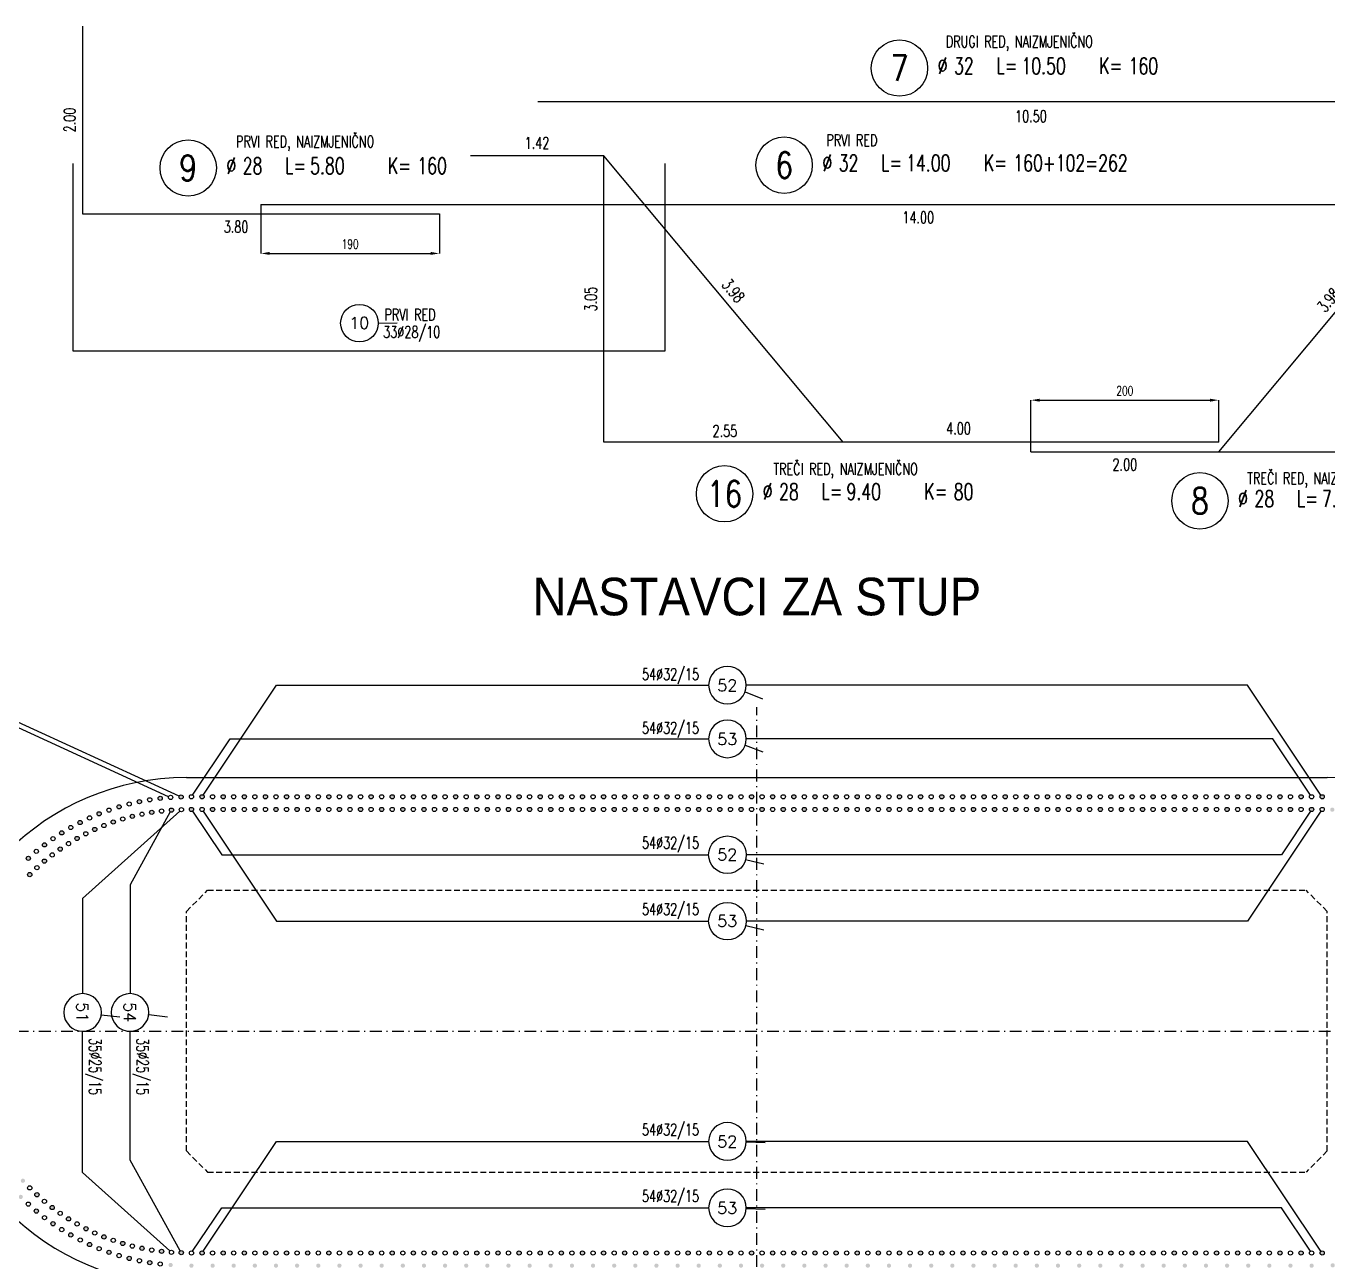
# Model space of a CAD drawing. Extents: x 25615 to 36352, y 68211 to 72666.
# Drawn here: x 32687 to 34073, y 69696 to 71012 of the extents above; entities that cross this region are included whole.
import ezdxf
from ezdxf.enums import TextEntityAlignment as Align

# ---------------------------------------------------------------- set-up
doc = ezdxf.new("R2010")
doc.units = 0
doc.header["$LTSCALE"] = 50
doc.header["$PDMODE"] = 34
doc.header["$PDSIZE"] = 5
doc.linetypes.add('CENTER', pattern=[0.47, 0.25, -0.1, 0.02, -0.1])
doc.linetypes.add('HIDDEN2', pattern=[0.1875, 0.125, -0.0625])
doc.layers.get('DEFPOINTS').update_dxf_attribs({"linetype": 'CONTINUOUS'})
for name, color, linetype in [('ARM', 1, 'CONTINUOUS'), ('ARM-I', 6, 'CONTINUOUS'), ('BETON', 7, 'CONTINUOUS'), ('CRTICA', 7, 'CONTINUOUS'), ('KOTE', 4, 'CONTINUOUS'), ('NEVIDLJIVO', 9, 'HIDDEN2'), ('OSI', 2, 'CENTER'), ('TANKO', 8, 'CONTINUOUS'), ('TEKST', 7, 'CONTINUOUS')]:
    doc.layers.add(name, color=color, linetype=linetype)
doc.styles.add('KOTE', font='romans.shx', dxfattribs={"width": 0.7})
doc.styles.get("Standard").update_dxf_attribs({"font": 'romans.shx', "width": 0.9})
doc.dimstyles.new('M-50', dxfattribs={"dimscale": 50, "dimtxt": 0.2, "dimasz": 0.185, "dimexe": 0, "dimexo": 0, "dimgap": 0.1, "dimtad": 1, "dimdec": 0, "dimzin": 0, "dimdsep": 46, "dimtxsty": 'KOTE', "dimcen": 0.09, "dimclrd": 256, "dimclre": 256, "dimclrt": 2, "dimadec": 0, "dimazin": 0, "dimtfac": 1, "dimtdec": 0, "dimtix": 1, "dimtmove": 2, "dimatfit": 3, "dimfxl": 0, "dimtolj": 1, "dimtzin": 0, "dimarcsym": 0})

# ---------------------------------------------------------------- blocks, each defined once
blk = doc.blocks.new('POZ')
at = {"layer": 'ARM-I'}
blk.add_circle((0, 0), 0.6, dxfattribs=at)
at = {"layer": 'ARM', "width": 0.7}
for s, p in [('%%c', (0.814, -0.125)), ('L=', (2.064, -0.125)), ('K=', (4.256, -0.125))]:
    blk.add_text(s, height=0.35, dxfattribs=at).set_placement(p)
for tag, p in [('VA', (0.879, 0.435)), ('FI', (1.162, -0.13)), ('DUZ', (2.598, -0.13)), ('KOM', (4.881, -0.13))]:
    blk.add_attdef(tag, p, '', height=0.35, dxfattribs=at)
at = {"layer": 'ARM', "width": 0.7, "flags": 1}
for tag, p in [('TIP', (1.038, -0.896)), ('A', (1.162, -1.411)), ('B', (1.162, -1.918)), ('C', (1.162, -2.426)), ('D', (1.162, -2.934)), ('E', (1.162, -3.441)), ('F', (1.162, -3.949)), ('G', (1.162, -4.457)), ('H', (1.162, -4.964)), ('I', (1.162, -5.472)), ('J', (1.162, -5.98)), ('K', (1.162, -6.487)), ('L', (1.162, -6.995)), ('M', (1.162, -7.503)), ('N', (1.162, -8.011))]:
    blk.add_attdef(tag, p, '', height=0.35, dxfattribs=at)
at = {"layer": 'ARM-I', "width": 0.8}
blk.add_attdef('POZ', text='', height=0.55, dxfattribs=at).set_placement((0, 0), align=Align.MIDDLE)
blk = doc.blocks.new('P')
at = {"layer": 'KOTE'}
blk.add_circle((0, 0), 0.4, dxfattribs=at)
blk.add_attdef('P', text='', height=0.25, dxfattribs=at).set_placement((-0.004, 0.004), align=Align.MIDDLE)
blk = doc.blocks.new('*D335')
at = {"layer": 'DEFPOINTS', "color": 0}
for p in [(32937, 70821.5, 0), (33127, 70811.5, 0), (33127, 70769.4)]:
    blk.add_point(p, dxfattribs=at)
at = {"layer": 'TANKO', "lineweight": -2}
for p, q in [((32937, 70821.5), (32937, 70769.4)), ((33127, 70811.5), (33127, 70769.4)), ((32946.3, 70769.4), (33117.8, 70769.4))]:
    blk.add_line(p, q, dxfattribs=at)
at = {"layer": 'TANKO'}
for points in [[(32946.3, 70771), (32946.3, 70767.9), (32937, 70769.4)], [(33117.8, 70771), (33117.8, 70767.9), (33127, 70769.4)]]:
    blk.add_solid(points, dxfattribs=at)
at = {"layer": 'TANKO', "color": 2, "insert": (33032, 70779.4), "char_height": 10, "attachment_point": 5, "style": 'KOTE'}
blk.add_mtext('\\A1;190', dxfattribs=at)
blk = doc.blocks.new('A$C38F64F95')
at = {"layer": 'TANKO'}
h = blk.add_hatch(color=256, dxfattribs=at)
edge = h.paths.add_edge_path()
edge.add_arc((-500.8, 249.6), 2.25, 0, 360)
edge = h.paths.add_edge_path()
edge.add_arc((-512.1, 236.1), 2.25, 0, 360)
edge = h.paths.add_edge_path()
edge.add_arc((-523.3, 249.6), 2.25, 0, 360)
edge = h.paths.add_edge_path()
edge.add_arc((-534.6, 236.1), 2.25, 0, 360)
edge = h.paths.add_edge_path()
edge.add_arc((-545.8, 249.6), 2.25, 0, 360)
edge = h.paths.add_edge_path()
edge.add_arc((-557.1, 236.1), 2.25, 0, 360)
edge = h.paths.add_edge_path()
edge.add_arc((-568.3, 249.6), 2.25, 0, 360)
edge = h.paths.add_edge_path()
edge.add_arc((-579.6, 236.1), 2.25, 0, 360)
edge = h.paths.add_edge_path()
edge.add_arc((-590.8, 249.6), 2.25, 0, 360)
edge = h.paths.add_edge_path()
edge.add_arc((-602.1, 236.1), 2.25, 0, 360)
edge = h.paths.add_edge_path()
edge.add_arc((-613.1, 249.4), 2.25, 0, 360)
edge = h.paths.add_edge_path()
edge.add_arc((-623.4, 235.4), 2.25, 0, 360)
edge = h.paths.add_edge_path()
edge.add_arc((-635.4, 247.9), 2.25, 0, 360)
edge = h.paths.add_edge_path()
edge.add_arc((-644.4, 233), 2.25, 0, 360)
edge = h.paths.add_edge_path()
edge.add_arc((-657.5, 244.4), 2.25, 0, 360)
edge = h.paths.add_edge_path()
edge.add_arc((-665.1, 228.8), 2.25, 0, 360)
edge = h.paths.add_edge_path()
edge.add_arc((-679.2, 238.9), 2.25, 0, 360)
edge = h.paths.add_edge_path()
edge.add_arc((-685.4, 222.7), 2.25, 0, 360)
edge = h.paths.add_edge_path()
edge.add_arc((-700.4, 231.5), 2.25, 0, 360)
edge = h.paths.add_edge_path()
edge.add_arc((-705.1, 214.8), 2.25, 0, 360)
edge = h.paths.add_edge_path()
edge.add_arc((-720.7, 222.2), 2.25, 0, 360)
edge = h.paths.add_edge_path()
edge.add_arc((-723.9, 205.2), 2.25, 0, 360)
edge = h.paths.add_edge_path()
edge.add_arc((-740.2, 211.2), 2.25, 0, 360)
edge = h.paths.add_edge_path()
edge.add_arc((-741.9, 193.9), 2.25, 0, 360)
edge = h.paths.add_edge_path()
edge.add_arc((-758.6, 198.4), 2.25, 0, 360)
edge = h.paths.add_edge_path()
edge.add_arc((-758.7, 181.1), 2.25, 0, 360)
edge = h.paths.add_edge_path()
edge.add_arc((-775.8, 184.1), 2.25, 0, 360)
edge = h.paths.add_edge_path()
edge.add_arc((-774.3, 166.8), 2.25, 0, 360)
edge = h.paths.add_edge_path()
edge.add_arc((-791.6, 168.3), 2.25, 0, 360)
edge = h.paths.add_edge_path()
edge.add_arc((-788.6, 151.2), 2.25, 0, 360)
edge = h.paths.add_edge_path()
edge.add_arc((-805.9, 151.1), 2.25, 0, 360)
edge = h.paths.add_edge_path()
edge.add_arc((-801.6, 134.2), 2.25, 0, 360)
edge = h.paths.add_edge_path()
edge.add_arc((-818.7, 132.7), 2.25, 0, 360)
edge = h.paths.add_edge_path()
edge.add_arc((-812.7, 116.4), 2.25, 0, 360)
edge = h.paths.add_edge_path()
edge.add_arc((-829.7, 113.2), 2.25, 0, 360)
edge = h.paths.add_edge_path()
edge.add_arc((-822.3, 97.6), 2.25, 0, 360)
edge = h.paths.add_edge_path()
edge.add_arc((-839, 92.9), 2.25, 0, 360)
edge = h.paths.add_edge_path()
edge.add_arc((-830.2, 77.9), 2.25, 0, 360)
edge = h.paths.add_edge_path()
edge.add_arc((-846.4, 71.7), 2.25, 0, 360)
edge = h.paths.add_edge_path()
edge.add_arc((-836.3, 57.7), 2.25, 0, 360)
h = blk.add_hatch(color=256, dxfattribs=at)
edge = h.paths.add_edge_path()
edge.add_arc((-208.2, 249.6), 2.25, 0, 360)
edge = h.paths.add_edge_path()
edge.add_arc((-219.5, 236.1), 2.25, 0, 360)
edge = h.paths.add_edge_path()
edge.add_arc((-230.7, 249.6), 2.25, 0, 360)
edge = h.paths.add_edge_path()
edge.add_arc((-242, 236.1), 2.25, 0, 360)
edge = h.paths.add_edge_path()
edge.add_arc((-253.2, 249.6), 2.25, 0, 360)
edge = h.paths.add_edge_path()
edge.add_arc((-264.5, 236.1), 2.25, 0, 360)
edge = h.paths.add_edge_path()
edge.add_arc((-275.7, 249.6), 2.25, 0, 360)
edge = h.paths.add_edge_path()
edge.add_arc((-287, 236.1), 2.25, 0, 360)
edge = h.paths.add_edge_path()
edge.add_arc((-298.2, 249.6), 2.25, 0, 360)
edge = h.paths.add_edge_path()
edge.add_arc((-309.5, 236.1), 2.25, 0, 360)
edge = h.paths.add_edge_path()
edge.add_arc((-320.7, 249.6), 2.25, 0, 360)
edge = h.paths.add_edge_path()
edge.add_arc((-332, 236.1), 2.25, 0, 360)
edge = h.paths.add_edge_path()
edge.add_arc((-343.3, 249.6), 2.25, 0, 360)
edge = h.paths.add_edge_path()
edge.add_arc((-354.5, 236.1), 2.25, 0, 360)
edge = h.paths.add_edge_path()
edge.add_arc((-365.8, 249.6), 2.25, 0, 360)
edge = h.paths.add_edge_path()
edge.add_arc((-377, 236.1), 2.25, 0, 360)
edge = h.paths.add_edge_path()
edge.add_arc((-388.3, 249.6), 2.25, 0, 360)
edge = h.paths.add_edge_path()
edge.add_arc((-399.5, 236.1), 2.25, 0, 360)
edge = h.paths.add_edge_path()
edge.add_arc((-410.8, 249.6), 2.25, 0, 360)
edge = h.paths.add_edge_path()
edge.add_arc((-422, 236.1), 2.25, 0, 360)
edge = h.paths.add_edge_path()
edge.add_arc((-433.3, 249.6), 2.25, 0, 360)
edge = h.paths.add_edge_path()
edge.add_arc((-444.5, 236.1), 2.25, 0, 360)
edge = h.paths.add_edge_path()
edge.add_arc((-455.8, 249.6), 2.25, 0, 360)
edge = h.paths.add_edge_path()
edge.add_arc((-467, 236.1), 2.25, 0, 360)
edge = h.paths.add_edge_path()
edge.add_arc((-478.3, 249.6), 2.25, 0, 360)
edge = h.paths.add_edge_path()
edge.add_arc((-489.6, 236.1), 2.25, 0, 360)
h = blk.add_hatch(color=256, dxfattribs=at)
edge = h.paths.add_edge_path()
edge.add_arc((84.4, 249.6), 2.25, 0, 360)
edge = h.paths.add_edge_path()
edge.add_arc((73.2, 236.1), 2.25, 0, 360)
edge = h.paths.add_edge_path()
edge.add_arc((61.9, 249.6), 2.25, 0, 360)
edge = h.paths.add_edge_path()
edge.add_arc((50.6, 236.1), 2.25, 0, 360)
edge = h.paths.add_edge_path()
edge.add_arc((39.4, 249.6), 2.25, 0, 360)
edge = h.paths.add_edge_path()
edge.add_arc((28.1, 236.1), 2.25, 0, 360)
edge = h.paths.add_edge_path()
edge.add_arc((16.9, 249.6), 2.25, 0, 360)
edge = h.paths.add_edge_path()
edge.add_arc((5.6, 236.1), 2.25, 0, 360)
edge = h.paths.add_edge_path()
edge.add_arc((-5.6, 249.6), 2.25, 0, 360)
edge = h.paths.add_edge_path()
edge.add_arc((-16.9, 236.1), 2.25, 0, 360)
edge = h.paths.add_edge_path()
edge.add_arc((-28.1, 249.6), 2.25, 0, 360)
edge = h.paths.add_edge_path()
edge.add_arc((-39.4, 236.1), 2.25, 0, 360)
edge = h.paths.add_edge_path()
edge.add_arc((-50.6, 249.6), 2.25, 0, 360)
edge = h.paths.add_edge_path()
edge.add_arc((-61.9, 236.1), 2.25, 0, 360)
edge = h.paths.add_edge_path()
edge.add_arc((-73.2, 249.6), 2.25, 0, 360)
edge = h.paths.add_edge_path()
edge.add_arc((-84.4, 236.1), 2.25, 0, 360)
edge = h.paths.add_edge_path()
edge.add_arc((-95.7, 249.6), 2.25, 0, 360)
edge = h.paths.add_edge_path()
edge.add_arc((-106.9, 236.1), 2.25, 0, 360)
edge = h.paths.add_edge_path()
edge.add_arc((-118.2, 249.6), 2.25, 0, 360)
edge = h.paths.add_edge_path()
edge.add_arc((-129.4, 236.1), 2.25, 0, 360)
edge = h.paths.add_edge_path()
edge.add_arc((-140.7, 249.6), 2.25, 0, 360)
edge = h.paths.add_edge_path()
edge.add_arc((-151.9, 236.1), 2.25, 0, 360)
edge = h.paths.add_edge_path()
edge.add_arc((-163.2, 249.6), 2.25, 0, 360)
edge = h.paths.add_edge_path()
edge.add_arc((-174.4, 236.1), 2.25, 0, 360)
edge = h.paths.add_edge_path()
edge.add_arc((-185.7, 249.6), 2.25, 0, 360)
edge = h.paths.add_edge_path()
edge.add_arc((-196.9, 236.1), 2.25, 0, 360)
h = blk.add_hatch(color=256, dxfattribs=at)
edge = h.paths.add_edge_path()
edge.add_arc((489.6, 249.6), 2.25, 0, 360)
edge = h.paths.add_edge_path()
edge.add_arc((478.3, 236.1), 2.25, 0, 360)
edge = h.paths.add_edge_path()
edge.add_arc((467, 249.6), 2.25, 0, 360)
edge = h.paths.add_edge_path()
edge.add_arc((455.8, 236.1), 2.25, 0, 360)
edge = h.paths.add_edge_path()
edge.add_arc((444.5, 249.6), 2.25, 0, 360)
edge = h.paths.add_edge_path()
edge.add_arc((433.3, 236.1), 2.25, 0, 360)
edge = h.paths.add_edge_path()
edge.add_arc((422, 249.6), 2.25, 0, 360)
edge = h.paths.add_edge_path()
edge.add_arc((410.8, 236.1), 2.25, 0, 360)
edge = h.paths.add_edge_path()
edge.add_arc((399.5, 249.6), 2.25, 0, 360)
edge = h.paths.add_edge_path()
edge.add_arc((388.3, 236.1), 2.25, 0, 360)
edge = h.paths.add_edge_path()
edge.add_arc((377, 249.6), 2.25, 0, 360)
edge = h.paths.add_edge_path()
edge.add_arc((365.8, 236.1), 2.25, 0, 360)
edge = h.paths.add_edge_path()
edge.add_arc((354.5, 249.6), 2.25, 0, 360)
edge = h.paths.add_edge_path()
edge.add_arc((343.3, 236.1), 2.25, 0, 360)
edge = h.paths.add_edge_path()
edge.add_arc((332, 249.6), 2.25, 0, 360)
edge = h.paths.add_edge_path()
edge.add_arc((320.7, 236.1), 2.25, 0, 360)
edge = h.paths.add_edge_path()
edge.add_arc((309.5, 249.6), 2.25, 0, 360)
edge = h.paths.add_edge_path()
edge.add_arc((298.2, 236.1), 2.25, 0, 360)
edge = h.paths.add_edge_path()
edge.add_arc((287, 249.6), 2.25, 0, 360)
edge = h.paths.add_edge_path()
edge.add_arc((275.7, 236.1), 2.25, 0, 360)
edge = h.paths.add_edge_path()
edge.add_arc((264.5, 249.6), 2.25, 0, 360)
edge = h.paths.add_edge_path()
edge.add_arc((253.2, 236.1), 2.25, 0, 360)
edge = h.paths.add_edge_path()
edge.add_arc((242, 249.6), 2.25, 0, 360)
edge = h.paths.add_edge_path()
edge.add_arc((230.7, 236.1), 2.25, 0, 360)
edge = h.paths.add_edge_path()
edge.add_arc((219.5, 249.6), 2.25, 0, 360)
edge = h.paths.add_edge_path()
edge.add_arc((208.2, 236.1), 2.25, 0, 360)
edge = h.paths.add_edge_path()
edge.add_arc((196.9, 249.6), 2.25, 0, 360)
edge = h.paths.add_edge_path()
edge.add_arc((185.7, 236.1), 2.25, 0, 360)
edge = h.paths.add_edge_path()
edge.add_arc((174.4, 249.6), 2.25, 0, 360)
edge = h.paths.add_edge_path()
edge.add_arc((163.2, 236.1), 2.25, 0, 360)
edge = h.paths.add_edge_path()
edge.add_arc((151.9, 249.6), 2.25, 0, 360)
edge = h.paths.add_edge_path()
edge.add_arc((140.7, 236.1), 2.25, 0, 360)
edge = h.paths.add_edge_path()
edge.add_arc((129.4, 249.6), 2.25, 0, 360)
edge = h.paths.add_edge_path()
edge.add_arc((118.2, 236.1), 2.25, 0, 360)
edge = h.paths.add_edge_path()
edge.add_arc((106.9, 249.6), 2.25, 0, 360)
edge = h.paths.add_edge_path()
edge.add_arc((95.7, 236.1), 2.25, 0, 360)
h = blk.add_hatch(color=256, dxfattribs=at)
edge = h.paths.add_edge_path()
edge.add_arc((783.9, 176.4), 2.25, 0, 360)
edge = h.paths.add_edge_path()
edge.add_arc((766.7, 174.1), 2.25, 0, 360)
edge = h.paths.add_edge_path()
edge.add_arc((767.3, 191.5), 2.25, 0, 360)
edge = h.paths.add_edge_path()
edge.add_arc((750.4, 187.7), 2.25, 0, 360)
edge = h.paths.add_edge_path()
edge.add_arc((749.5, 205), 2.25, 0, 360)
edge = h.paths.add_edge_path()
edge.add_arc((733, 199.8), 2.25, 0, 360)
edge = h.paths.add_edge_path()
edge.add_arc((730.6, 216.9), 2.25, 0, 360)
edge = h.paths.add_edge_path()
edge.add_arc((714.6, 210.2), 2.25, 0, 360)
edge = h.paths.add_edge_path()
edge.add_arc((710.6, 227.1), 2.25, 0, 360)
edge = h.paths.add_edge_path()
edge.add_arc((695.3, 219), 2.25, 0, 360)
edge = h.paths.add_edge_path()
edge.add_arc((689.9, 235.4), 2.25, 0, 360)
edge = h.paths.add_edge_path()
edge.add_arc((675.3, 226), 2.25, 0, 360)
edge = h.paths.add_edge_path()
edge.add_arc((668.4, 241.9), 2.25, 0, 360)
edge = h.paths.add_edge_path()
edge.add_arc((654.8, 231.1), 2.25, 0, 360)
edge = h.paths.add_edge_path()
edge.add_arc((646.5, 246.4), 2.25, 0, 360)
edge = h.paths.add_edge_path()
edge.add_arc((633.9, 234.4), 2.25, 0, 360)
edge = h.paths.add_edge_path()
edge.add_arc((624.3, 248.9), 2.25, 0, 360)
edge = h.paths.add_edge_path()
edge.add_arc((612.8, 235.9), 2.25, 0, 360)
edge = h.paths.add_edge_path()
edge.add_arc((602.1, 249.6), 2.25, 0, 360)
edge = h.paths.add_edge_path()
edge.add_arc((590.8, 236.1), 2.25, 0, 360)
edge = h.paths.add_edge_path()
edge.add_arc((579.6, 249.6), 2.25, 0, 360)
edge = h.paths.add_edge_path()
edge.add_arc((568.3, 236.1), 2.25, 0, 360)
edge = h.paths.add_edge_path()
edge.add_arc((557.1, 249.6), 2.25, 0, 360)
edge = h.paths.add_edge_path()
edge.add_arc((545.8, 236.1), 2.25, 0, 360)
edge = h.paths.add_edge_path()
edge.add_arc((534.6, 249.6), 2.25, 0, 360)
edge = h.paths.add_edge_path()
edge.add_arc((523.3, 236.1), 2.25, 0, 360)
edge = h.paths.add_edge_path()
edge.add_arc((512.1, 249.6), 2.25, 0, 360)
edge = h.paths.add_edge_path()
edge.add_arc((500.8, 236.1), 2.25, 0, 360)
h = blk.add_hatch(color=256, dxfattribs=at)
edge = h.paths.add_edge_path()
edge.add_arc((-851.8, 50), 2.25, 0, 360)
edge = h.paths.add_edge_path()
edge.add_arc((-840.5, 36.9), 2.25, 0, 360)
edge = h.paths.add_edge_path()
edge.add_arc((-855.4, 27.9), 2.25, 0, 360)
edge = h.paths.add_edge_path()
edge.add_arc((-842.9, 15.9), 2.25, 0, 360)
edge = h.paths.add_edge_path()
edge.add_arc((-856.9, 5.6), 2.25, 0, 360)
edge = h.paths.add_edge_path()
edge.add_arc((-843.4, -5.3), 2.25, 0, 360)
edge = h.paths.add_edge_path()
edge.add_arc((-856.4, -16.8), 2.25, 0, 360)
edge = h.paths.add_edge_path()
edge.add_arc((-841.9, -26.4), 2.25, 0, 360)
edge = h.paths.add_edge_path()
edge.add_arc((-853.8, -39), 2.25, 0, 360)
edge = h.paths.add_edge_path()
edge.add_arc((-838.7, -47.1), 2.25, 0, 360)
edge = h.paths.add_edge_path()
edge.add_arc((-849.4, -60.9), 2.25, 0, 360)
edge = h.paths.add_edge_path()
edge.add_arc((-833.5, -67.9), 2.25, 0, 360)
edge = h.paths.add_edge_path()
edge.add_arc((-842.9, -82.4), 2.25, 0, 360)
edge = h.paths.add_edge_path()
edge.add_arc((-826.5, -87.8), 2.25, 0, 360)
edge = h.paths.add_edge_path()
edge.add_arc((-834.6, -103.2), 2.25, 0, 360)
edge = h.paths.add_edge_path()
edge.add_arc((-817.7, -107.1), 2.25, 0, 360)
edge = h.paths.add_edge_path()
edge.add_arc((-824.4, -123.1), 2.25, 0, 360)
edge = h.paths.add_edge_path()
edge.add_arc((-807.3, -125.5), 2.25, 0, 360)
edge = h.paths.add_edge_path()
edge.add_arc((-812.5, -142), 2.25, 0, 360)
edge = h.paths.add_edge_path()
edge.add_arc((-795.1, -143.1), 2.25, 0, 360)
edge = h.paths.add_edge_path()
edge.add_arc((-799, -159.8), 2.25, 0, 360)
edge = h.paths.add_edge_path()
edge.add_arc((-781.6, -159.2), 2.25, 0, 360)
edge = h.paths.add_edge_path()
edge.add_arc((-783.9, -176.4), 2.25, 0, 360)
edge = h.paths.add_edge_path()
edge.add_arc((-766.7, -174.1), 2.25, 0, 360)
edge = h.paths.add_edge_path()
edge.add_arc((-767.3, -191.5), 2.25, 0, 360)
h = blk.add_hatch(color=256, dxfattribs=at)
edge = h.paths.add_edge_path()
edge.add_arc((444.5, -236.1), 2.25, 0, 360)
edge = h.paths.add_edge_path()
edge.add_arc((455.8, -249.6), 2.25, 0, 360)
edge = h.paths.add_edge_path()
edge.add_arc((467, -236.1), 2.25, 0, 360)
edge = h.paths.add_edge_path()
edge.add_arc((478.3, -249.6), 2.25, 0, 360)
edge = h.paths.add_edge_path()
edge.add_arc((489.6, -236.1), 2.25, 0, 360)
edge = h.paths.add_edge_path()
edge.add_arc((500.8, -249.6), 2.25, 0, 360)
edge = h.paths.add_edge_path()
edge.add_arc((512.1, -236.1), 2.25, 0, 360)
edge = h.paths.add_edge_path()
edge.add_arc((523.3, -249.6), 2.25, 0, 360)
edge = h.paths.add_edge_path()
edge.add_arc((534.6, -236.1), 2.25, 0, 360)
edge = h.paths.add_edge_path()
edge.add_arc((545.8, -249.6), 2.25, 0, 360)
edge = h.paths.add_edge_path()
edge.add_arc((557.1, -236.1), 2.25, 0, 360)
edge = h.paths.add_edge_path()
edge.add_arc((568.3, -249.6), 2.25, 0, 360)
edge = h.paths.add_edge_path()
edge.add_arc((579.6, -236.1), 2.25, 0, 360)
edge = h.paths.add_edge_path()
edge.add_arc((590.8, -249.6), 2.25, 0, 360)
edge = h.paths.add_edge_path()
edge.add_arc((602.1, -236.1), 2.25, 0, 360)
edge = h.paths.add_edge_path()
edge.add_arc((613.3, -249.3), 2.25, 0, 360)
edge = h.paths.add_edge_path()
edge.add_arc((623.4, -235.4), 2.25, 0, 360)
edge = h.paths.add_edge_path()
edge.add_arc((635.4, -247.9), 2.25, 0, 360)
edge = h.paths.add_edge_path()
edge.add_arc((644.4, -233), 2.25, 0, 360)
edge = h.paths.add_edge_path()
edge.add_arc((657.5, -244.4), 2.25, 0, 360)
edge = h.paths.add_edge_path()
edge.add_arc((665.1, -228.8), 2.25, 0, 360)
edge = h.paths.add_edge_path()
edge.add_arc((679.2, -238.9), 2.25, 0, 360)
edge = h.paths.add_edge_path()
edge.add_arc((685.4, -222.7), 2.25, 0, 360)
edge = h.paths.add_edge_path()
edge.add_arc((700.4, -231.5), 2.25, 0, 360)
edge = h.paths.add_edge_path()
edge.add_arc((705.1, -214.8), 2.25, 0, 360)
edge = h.paths.add_edge_path()
edge.add_arc((720.5, -222.3), 2.25, 0, 360)
edge = h.paths.add_edge_path()
edge.add_arc((723.9, -205.2), 2.25, 0, 360)
edge = h.paths.add_edge_path()
edge.add_arc((740.2, -211.2), 2.25, 0, 360)
edge = h.paths.add_edge_path()
edge.add_arc((741.9, -193.9), 2.25, 0, 360)
edge = h.paths.add_edge_path()
edge.add_arc((758.6, -198.5), 2.25, 0, 360)
edge = h.paths.add_edge_path()
edge.add_arc((758.7, -181.1), 2.25, 0, 360)
edge = h.paths.add_edge_path()
edge.add_arc((775.8, -184.1), 2.25, 0, 360)
edge = h.paths.add_edge_path()
edge.add_arc((774.3, -166.8), 2.25, 0, 360)
edge = h.paths.add_edge_path()
edge.add_arc((791.6, -168.3), 2.25, 0, 360)
edge = h.paths.add_edge_path()
edge.add_arc((788.6, -151.2), 2.25, 0, 360)
edge = h.paths.add_edge_path()
edge.add_arc((805.8, -151.3), 2.25, 0, 360)
edge = h.paths.add_edge_path()
edge.add_arc((801.4, -134.4), 2.25, 0, 360)
edge = h.paths.add_edge_path()
edge.add_arc((818.7, -132.7), 2.25, 0, 360)
edge = h.paths.add_edge_path()
edge.add_arc((812.7, -116.4), 2.25, 0, 360)
edge = h.paths.add_edge_path()
edge.add_arc((829.7, -113.2), 2.25, 0, 360)
edge = h.paths.add_edge_path()
edge.add_arc((822.3, -97.6), 2.25, 0, 360)
edge = h.paths.add_edge_path()
edge.add_arc((839, -92.9), 2.25, 0, 360)
edge = h.paths.add_edge_path()
edge.add_arc((830.2, -77.9), 2.25, 0, 360)
h = blk.add_hatch(color=256, dxfattribs=at)
edge = h.paths.add_edge_path()
edge.add_arc((-750.4, -187.7), 2.25, 0, 360)
edge = h.paths.add_edge_path()
edge.add_arc((-749.5, -205), 2.25, 0, 360)
edge = h.paths.add_edge_path()
edge.add_arc((-733, -199.8), 2.25, 0, 360)
edge = h.paths.add_edge_path()
edge.add_arc((-730.6, -216.9), 2.25, 0, 360)
edge = h.paths.add_edge_path()
edge.add_arc((-714.4, -210.3), 2.25, 0, 360)
edge = h.paths.add_edge_path()
edge.add_arc((-710.6, -227.1), 2.25, 0, 360)
edge = h.paths.add_edge_path()
edge.add_arc((-695.3, -219), 2.25, 0, 360)
edge = h.paths.add_edge_path()
edge.add_arc((-689.9, -235.4), 2.25, 0, 360)
edge = h.paths.add_edge_path()
edge.add_arc((-675.3, -226), 2.25, 0, 360)
edge = h.paths.add_edge_path()
edge.add_arc((-668.4, -241.9), 2.25, 0, 360)
edge = h.paths.add_edge_path()
edge.add_arc((-654.8, -231.1), 2.25, 0, 360)
edge = h.paths.add_edge_path()
edge.add_arc((-646.5, -246.4), 2.25, 0, 360)
edge = h.paths.add_edge_path()
edge.add_arc((-633.9, -234.4), 2.25, 0, 360)
edge = h.paths.add_edge_path()
edge.add_arc((-624.3, -248.9), 2.25, 0, 360)
edge = h.paths.add_edge_path()
edge.add_arc((-613, -235.8), 2.25, 0, 360)
h = blk.add_hatch(color=256, dxfattribs=at)
edge = h.paths.add_edge_path()
edge.add_arc((-602.1, -249.6), 2.25, 0, 360)
edge = h.paths.add_edge_path()
edge.add_arc((-590.8, -236.1), 2.25, 0, 360)
edge = h.paths.add_edge_path()
edge.add_arc((-579.6, -249.6), 2.25, 0, 360)
edge = h.paths.add_edge_path()
edge.add_arc((-568.3, -236.1), 2.25, 0, 360)
edge = h.paths.add_edge_path()
edge.add_arc((-557.1, -249.6), 2.25, 0, 360)
edge = h.paths.add_edge_path()
edge.add_arc((-545.8, -236.1), 2.25, 0, 360)
edge = h.paths.add_edge_path()
edge.add_arc((-534.6, -249.6), 2.25, 0, 360)
edge = h.paths.add_edge_path()
edge.add_arc((-523.3, -236.1), 2.25, 0, 360)
edge = h.paths.add_edge_path()
edge.add_arc((-512.1, -249.6), 2.25, 0, 360)
edge = h.paths.add_edge_path()
edge.add_arc((-500.8, -236.1), 2.25, 0, 360)
edge = h.paths.add_edge_path()
edge.add_arc((-489.6, -249.6), 2.25, 0, 360)
edge = h.paths.add_edge_path()
edge.add_arc((-478.3, -236.1), 2.25, 0, 360)
edge = h.paths.add_edge_path()
edge.add_arc((-467, -249.6), 2.25, 0, 360)
h = blk.add_hatch(color=256, dxfattribs=at)
edge = h.paths.add_edge_path()
edge.add_arc((-455.8, -236.1), 2.25, 0, 360)
edge = h.paths.add_edge_path()
edge.add_arc((-444.5, -249.6), 2.25, 0, 360)
edge = h.paths.add_edge_path()
edge.add_arc((-433.3, -236.1), 2.25, 0, 360)
edge = h.paths.add_edge_path()
edge.add_arc((-422, -249.6), 2.25, 0, 360)
edge = h.paths.add_edge_path()
edge.add_arc((-410.8, -236.1), 2.25, 0, 360)
edge = h.paths.add_edge_path()
edge.add_arc((-399.5, -249.6), 2.25, 0, 360)
edge = h.paths.add_edge_path()
edge.add_arc((-388.3, -236.1), 2.25, 0, 360)
edge = h.paths.add_edge_path()
edge.add_arc((-377, -249.6), 2.25, 0, 360)
edge = h.paths.add_edge_path()
edge.add_arc((-365.8, -236.1), 2.25, 0, 360)
edge = h.paths.add_edge_path()
edge.add_arc((-354.5, -249.6), 2.25, 0, 360)
edge = h.paths.add_edge_path()
edge.add_arc((-343.3, -236.1), 2.25, 0, 360)
edge = h.paths.add_edge_path()
edge.add_arc((-332, -249.6), 2.25, 0, 360)
edge = h.paths.add_edge_path()
edge.add_arc((-320.7, -236.1), 2.25, 0, 360)
edge = h.paths.add_edge_path()
edge.add_arc((-309.5, -249.6), 2.25, 0, 360)
edge = h.paths.add_edge_path()
edge.add_arc((-298.2, -236.1), 2.25, 0, 360)
edge = h.paths.add_edge_path()
edge.add_arc((-287, -249.6), 2.25, 0, 360)
edge = h.paths.add_edge_path()
edge.add_arc((-275.7, -236.1), 2.25, 0, 360)
h = blk.add_hatch(color=256, dxfattribs=at)
edge = h.paths.add_edge_path()
edge.add_arc((-264.5, -249.6), 2.25, 0, 360)
edge = h.paths.add_edge_path()
edge.add_arc((-253.2, -236.1), 2.25, 0, 360)
edge = h.paths.add_edge_path()
edge.add_arc((-242, -249.6), 2.25, 0, 360)
edge = h.paths.add_edge_path()
edge.add_arc((-230.7, -236.1), 2.25, 0, 360)
edge = h.paths.add_edge_path()
edge.add_arc((-219.5, -249.6), 2.25, 0, 360)
edge = h.paths.add_edge_path()
edge.add_arc((-208.2, -236.1), 2.25, 0, 360)
edge = h.paths.add_edge_path()
edge.add_arc((-196.9, -249.6), 2.25, 0, 360)
edge = h.paths.add_edge_path()
edge.add_arc((-185.7, -236.1), 2.25, 0, 360)
edge = h.paths.add_edge_path()
edge.add_arc((-174.4, -249.6), 2.25, 0, 360)
edge = h.paths.add_edge_path()
edge.add_arc((-163.2, -236.1), 2.25, 0, 360)
edge = h.paths.add_edge_path()
edge.add_arc((-151.9, -249.6), 2.25, 0, 360)
edge = h.paths.add_edge_path()
edge.add_arc((-140.7, -236.1), 2.25, 0, 360)
edge = h.paths.add_edge_path()
edge.add_arc((-129.4, -249.6), 2.25, 0, 360)
edge = h.paths.add_edge_path()
edge.add_arc((-118.2, -236.1), 2.25, 0, 360)
edge = h.paths.add_edge_path()
edge.add_arc((-106.9, -249.6), 2.25, 0, 360)
edge = h.paths.add_edge_path()
edge.add_arc((-95.7, -236.1), 2.25, 0, 360)
edge = h.paths.add_edge_path()
edge.add_arc((-84.4, -249.6), 2.25, 0, 360)
edge = h.paths.add_edge_path()
edge.add_arc((-73.2, -236.1), 2.25, 0, 360)
edge = h.paths.add_edge_path()
edge.add_arc((-61.9, -249.6), 2.25, 0, 360)
edge = h.paths.add_edge_path()
edge.add_arc((-50.6, -236.1), 2.25, 0, 360)
edge = h.paths.add_edge_path()
edge.add_arc((-39.4, -249.6), 2.25, 0, 360)
edge = h.paths.add_edge_path()
edge.add_arc((-28.1, -236.1), 2.25, 0, 360)
edge = h.paths.add_edge_path()
edge.add_arc((-16.9, -249.6), 2.25, 0, 360)
edge = h.paths.add_edge_path()
edge.add_arc((-5.6, -236.1), 2.25, 0, 360)
edge = h.paths.add_edge_path()
edge.add_arc((5.6, -249.6), 2.25, 0, 360)
h = blk.add_hatch(color=256, dxfattribs=at)
edge = h.paths.add_edge_path()
edge.add_arc((16.9, -236.1), 2.25, 0, 360)
edge = h.paths.add_edge_path()
edge.add_arc((28.1, -249.6), 2.25, 0, 360)
edge = h.paths.add_edge_path()
edge.add_arc((39.4, -236.1), 2.25, 0, 360)
edge = h.paths.add_edge_path()
edge.add_arc((50.6, -249.6), 2.25, 0, 360)
edge = h.paths.add_edge_path()
edge.add_arc((61.9, -236.1), 2.25, 0, 360)
edge = h.paths.add_edge_path()
edge.add_arc((73.2, -249.6), 2.25, 0, 360)
edge = h.paths.add_edge_path()
edge.add_arc((84.4, -236.1), 2.25, 0, 360)
edge = h.paths.add_edge_path()
edge.add_arc((95.7, -249.6), 2.25, 0, 360)
edge = h.paths.add_edge_path()
edge.add_arc((106.9, -236.1), 2.25, 0, 360)
edge = h.paths.add_edge_path()
edge.add_arc((118.2, -249.6), 2.25, 0, 360)
edge = h.paths.add_edge_path()
edge.add_arc((129.4, -236.1), 2.25, 0, 360)
edge = h.paths.add_edge_path()
edge.add_arc((140.7, -249.6), 2.25, 0, 360)
edge = h.paths.add_edge_path()
edge.add_arc((151.9, -236.1), 2.25, 0, 360)
edge = h.paths.add_edge_path()
edge.add_arc((163.2, -249.6), 2.25, 0, 360)
edge = h.paths.add_edge_path()
edge.add_arc((174.4, -236.1), 2.25, 0, 360)
edge = h.paths.add_edge_path()
edge.add_arc((185.7, -249.6), 2.25, 0, 360)
edge = h.paths.add_edge_path()
edge.add_arc((196.9, -236.1), 2.25, 0, 360)
edge = h.paths.add_edge_path()
edge.add_arc((208.2, -249.6), 2.25, 0, 360)
h = blk.add_hatch(color=256, dxfattribs=at)
edge = h.paths.add_edge_path()
edge.add_arc((219.5, -236.1), 2.25, 0, 360)
edge = h.paths.add_edge_path()
edge.add_arc((230.7, -249.6), 2.25, 0, 360)
edge = h.paths.add_edge_path()
edge.add_arc((242, -236.1), 2.25, 0, 360)
edge = h.paths.add_edge_path()
edge.add_arc((253.2, -249.6), 2.25, 0, 360)
edge = h.paths.add_edge_path()
edge.add_arc((264.5, -236.1), 2.25, 0, 360)
edge = h.paths.add_edge_path()
edge.add_arc((275.7, -249.6), 2.25, 0, 360)
edge = h.paths.add_edge_path()
edge.add_arc((287, -236.1), 2.25, 0, 360)
edge = h.paths.add_edge_path()
edge.add_arc((298.2, -249.6), 2.25, 0, 360)
edge = h.paths.add_edge_path()
edge.add_arc((309.5, -236.1), 2.25, 0, 360)
edge = h.paths.add_edge_path()
edge.add_arc((320.7, -249.6), 2.25, 0, 360)
edge = h.paths.add_edge_path()
edge.add_arc((332, -236.1), 2.25, 0, 360)
edge = h.paths.add_edge_path()
edge.add_arc((343.3, -249.6), 2.25, 0, 360)
edge = h.paths.add_edge_path()
edge.add_arc((354.5, -236.1), 2.25, 0, 360)
edge = h.paths.add_edge_path()
edge.add_arc((365.8, -249.6), 2.25, 0, 360)
edge = h.paths.add_edge_path()
edge.add_arc((377, -236.1), 2.25, 0, 360)
edge = h.paths.add_edge_path()
edge.add_arc((388.3, -249.6), 2.25, 0, 360)
edge = h.paths.add_edge_path()
edge.add_arc((399.5, -236.1), 2.25, 0, 360)
edge = h.paths.add_edge_path()
edge.add_arc((410.8, -249.6), 2.25, 0, 360)
edge = h.paths.add_edge_path()
edge.add_arc((422, -236.1), 2.25, 0, 360)
edge = h.paths.add_edge_path()
edge.add_arc((433.3, -249.6), 2.25, 0, 360)
at = {"layer": 'KOTE'}
for centre in [(-635.4, 247.9), (-624.3, 248.9), (-613.1, 249.4), (-602.1, 249.6), (-590.8, 249.6), (-579.6, 249.6), (-568.3, 249.6), (-557.1, 249.6), (-545.8, 249.6), (-534.6, 249.6), (-523.3, 249.6), (-512.1, 249.6), (-500.8, 249.6), (-489.6, 249.6), (-478.3, 249.6), (-467, 249.6), (-455.8, 249.6), (-444.5, 249.6), (-433.3, 249.6), (-422, 249.6), (-410.8, 249.6), (-399.5, 249.6), (-388.3, 249.6), (-377, 249.6), (-365.8, 249.6), (-354.5, 249.6), (-343.3, 249.6), (-332, 249.6), (-320.7, 249.6), (-309.5, 249.6), (-298.2, 249.6), (-287, 249.6), (-275.7, 249.6), (-264.5, 249.6), (-253.2, 249.6), (-242, 249.6), (-230.7, 249.6), (-219.5, 249.6), (-208.2, 249.6), (-196.9, 249.6), (-185.7, 249.6), (-174.4, 249.6), (-163.2, 249.6), (-151.9, 249.6), (-140.7, 249.6), (-129.4, 249.6), (-118.2, 249.6), (-106.9, 249.6), (-95.7, 249.6), (-84.4, 249.6), (-73.2, 249.6), (-61.9, 249.6), (-50.6, 249.6), (-39.4, 249.6), (-28.1, 249.6), (-16.9, 249.6), (-5.6, 249.6), (5.6, 249.6), (16.9, 249.6), (28.1, 249.6), (39.4, 249.6), (50.6, 249.6), (61.9, 249.6), (73.2, 249.6), (84.4, 249.6), (95.7, 249.6), (106.9, 249.6), (118.2, 249.6), (129.4, 249.6), (140.7, 249.6), (151.9, 249.6), (163.2, 249.6), (174.4, 249.6), (185.7, 249.6), (196.9, 249.6), (208.2, 249.6), (219.5, 249.6), (230.7, 249.6), (242, 249.6), (253.2, 249.6), (264.5, 249.6), (275.7, 249.6), (287, 249.6), (298.2, 249.6), (309.5, 249.6), (320.7, 249.6), (332, 249.6), (343.3, 249.6), (354.5, 249.6), (365.8, 249.6), (377, 249.6), (388.3, 249.6), (399.5, 249.6), (410.8, 249.6), (422, 249.6), (433.3, 249.6), (444.5, 249.6), (455.8, 249.6), (467, 249.6), (478.3, 249.6), (489.6, 249.6), (500.8, 249.6), (512.1, 249.6), (523.3, 249.6), (534.6, 249.6), (545.8, 249.6), (557.1, 249.6), (568.3, 249.6), (579.6, 249.6), (590.8, 249.6), (602.1, 249.6), (-689.9, 235.4), (-679.2, 238.9), (-668.4, 241.9), (-657.5, 244.4), (-646.5, 246.4), (-633.9, 234.4), (-623.4, 235.4), (-612.8, 235.9), (-602.1, 236.1), (-590.8, 236.1), (-579.6, 236.1), (-568.3, 236.1), (-557.1, 236.1), (-545.8, 236.1), (-534.6, 236.1), (-523.3, 236.1), (-512.1, 236.1), (-500.8, 236.1), (-489.6, 236.1), (-478.3, 236.1), (-467, 236.1), (-455.8, 236.1), (-444.5, 236.1), (-433.3, 236.1), (-422, 236.1), (-410.8, 236.1), (-399.5, 236.1), (-388.3, 236.1), (-377, 236.1), (-365.8, 236.1), (-354.5, 236.1), (-343.3, 236.1), (-332, 236.1), (-320.7, 236.1), (-309.5, 236.1), (-298.2, 236.1), (-287, 236.1), (-275.7, 236.1), (-264.5, 236.1), (-253.2, 236.1), (-242, 236.1), (-230.7, 236.1), (-219.5, 236.1), (-208.2, 236.1), (-196.9, 236.1), (-185.7, 236.1), (-174.4, 236.1), (-163.2, 236.1), (-151.9, 236.1), (-140.7, 236.1), (-129.4, 236.1), (-118.2, 236.1), (-106.9, 236.1), (-95.7, 236.1), (-84.4, 236.1), (-73.2, 236.1), (-61.9, 236.1), (-50.6, 236.1), (-39.4, 236.1), (-28.1, 236.1), (-16.9, 236.1), (-5.6, 236.1), (5.6, 236.1), (16.9, 236.1), (28.1, 236.1), (39.4, 236.1), (50.6, 236.1), (61.9, 236.1), (73.2, 236.1), (84.4, 236.1), (95.7, 236.1), (106.9, 236.1), (118.2, 236.1), (129.4, 236.1), (140.7, 236.1), (151.9, 236.1), (163.2, 236.1), (174.4, 236.1), (185.7, 236.1), (196.9, 236.1), (208.2, 236.1), (219.5, 236.1), (230.7, 236.1), (242, 236.1), (253.2, 236.1), (264.5, 236.1), (275.7, 236.1), (287, 236.1), (298.2, 236.1), (309.5, 236.1), (320.7, 236.1), (332, 236.1), (343.3, 236.1), (354.5, 236.1), (365.8, 236.1), (377, 236.1), (388.3, 236.1), (399.5, 236.1), (410.8, 236.1), (422, 236.1), (433.3, 236.1), (444.5, 236.1), (455.8, 236.1), (467, 236.1), (478.3, 236.1), (489.6, 236.1), (500.8, 236.1), (512.1, 236.1), (523.3, 236.1), (534.6, 236.1), (545.8, 236.1), (557.1, 236.1), (568.3, 236.1), (579.6, 236.1), (590.8, 236.1), (602.1, 236.1), (-720.7, 222.2), (-710.6, 227.1), (-700.4, 231.5), (-685.4, 222.7), (-675.3, 226), (-665.1, 228.8), (-654.8, 231.1), (-644.4, 233), (-740.2, 211.2), (-730.6, 216.9), (-714.6, 210.2), (-705.1, 214.8), (-695.3, 219), (-758.6, 198.4), (-749.5, 205), (-741.9, 193.9), (-733, 199.8), (-723.9, 205.2), (-775.8, 184.1), (-767.3, 191.5), (-758.7, 181.1), (-750.4, 187.7), (-774.3, 166.8), (-766.7, 174.1), (-774.3, -166.8), (-766.7, -174.1), (-758.7, -181.1), (-775.8, -184.1), (-767.3, -191.5), (-750.4, -187.7), (-741.9, -193.9), (-758.6, -198.5), (-749.5, -205), (-733, -199.8), (-723.9, -205.2), (-740.2, -211.2), (-730.6, -216.9), (-720.5, -222.3), (-714.4, -210.3), (-705.1, -214.8), (-695.3, -219), (-685.4, -222.7), (-710.6, -227.1), (-700.4, -231.5), (-689.9, -235.4), (-675.3, -226), (-665.1, -228.8), (-654.8, -231.1), (-644.4, -233), (-633.9, -234.4), (-623.4, -235.4), (-613, -235.8), (-602.1, -236.1), (-590.8, -236.1), (-579.6, -236.1), (-568.3, -236.1), (-557.1, -236.1), (-545.8, -236.1), (-534.6, -236.1), (-523.3, -236.1), (-512.1, -236.1), (-500.8, -236.1), (-489.6, -236.1), (-478.3, -236.1), (-467, -236.1), (-455.8, -236.1), (-444.5, -236.1), (-433.3, -236.1), (-422, -236.1), (-410.8, -236.1), (-399.5, -236.1), (-388.3, -236.1), (-377, -236.1), (-365.8, -236.1), (-354.5, -236.1), (-343.3, -236.1), (-332, -236.1), (-320.7, -236.1), (-309.5, -236.1), (-298.2, -236.1), (-287, -236.1), (-275.7, -236.1), (-264.5, -236.1), (-253.2, -236.1), (-242, -236.1), (-230.7, -236.1), (-219.5, -236.1), (-208.2, -236.1), (-196.9, -236.1), (-185.7, -236.1), (-174.4, -236.1), (-163.2, -236.1), (-151.9, -236.1), (-140.7, -236.1), (-129.4, -236.1), (-118.2, -236.1), (-106.9, -236.1), (-95.7, -236.1), (-84.4, -236.1), (-73.2, -236.1), (-61.9, -236.1), (-50.6, -236.1), (-39.4, -236.1), (-28.1, -236.1), (-16.9, -236.1), (-5.6, -236.1), (5.6, -236.1), (16.9, -236.1), (28.1, -236.1), (39.4, -236.1), (50.6, -236.1), (61.9, -236.1), (73.2, -236.1), (84.4, -236.1), (95.7, -236.1), (106.9, -236.1), (118.2, -236.1), (129.4, -236.1), (140.7, -236.1), (151.9, -236.1), (163.2, -236.1), (174.4, -236.1), (185.7, -236.1), (196.9, -236.1), (208.2, -236.1), (219.5, -236.1), (230.7, -236.1), (242, -236.1), (253.2, -236.1), (264.5, -236.1), (275.7, -236.1), (287, -236.1), (298.2, -236.1), (309.5, -236.1), (320.7, -236.1), (332, -236.1), (343.3, -236.1), (354.5, -236.1), (365.8, -236.1), (377, -236.1), (388.3, -236.1), (399.5, -236.1), (410.8, -236.1), (422, -236.1), (433.3, -236.1), (444.5, -236.1), (455.8, -236.1), (467, -236.1), (478.3, -236.1), (489.6, -236.1), (500.8, -236.1), (512.1, -236.1), (523.3, -236.1), (534.6, -236.1), (545.8, -236.1), (557.1, -236.1), (568.3, -236.1), (579.6, -236.1), (590.8, -236.1), (602.1, -236.1), (-679.2, -238.9), (-668.4, -241.9), (-657.5, -244.4), (-646.5, -246.4), (-635.4, -247.9)]:
    blk.add_circle(centre, 2.25, dxfattribs=at)
blk = doc.blocks.new('*D366')
at = {"layer": 'DEFPOINTS', "color": 0}
for p in [(33957, 70613.2), (33757, 70558.3), (33957, 70568.3)]:
    blk.add_point(p, dxfattribs=at)
at = {"layer": 'TANKO', "lineweight": -2}
for p, q in [((33757, 70558.3), (33757, 70613.2)), ((33766.3, 70613.2), (33947.8, 70613.2)), ((33957, 70568.3), (33957, 70613.2))]:
    blk.add_line(p, q, dxfattribs=at)
at = {"layer": 'TANKO'}
for points in [[(33766.3, 70614.7), (33766.3, 70611.6), (33757, 70613.2)], [(33947.8, 70614.7), (33947.8, 70611.6), (33957, 70613.2)]]:
    blk.add_solid(points, dxfattribs=at)
at = {"layer": 'TANKO', "color": 2, "insert": (33857, 70623.2), "char_height": 10, "attachment_point": 5, "style": 'KOTE'}
blk.add_mtext('\\A1;200', dxfattribs=at)

msp = doc.modelspace()

# ---------------------------------------------------------------- linework, layer by layer
at = {"layer": 'ARM-I'}
msp.add_line((33232, 70931.1, 0), (34282, 70931.1, 0), dxfattribs=at)
at = {"layer": 'ARM-I', "elevation": 0}
for points in [[(32747, 71011.5), (32747, 70811.5), (33127, 70811.5)], [(33367, 70865.2), (33367, 70665.2), (32737, 70665.2), (32737, 70865.2)], [(33957, 70568.3), (33557, 70568.3), (33302, 70873.3), (33160, 70873.3)], [(33757, 70558.3), (33957, 70558.3), (34212, 70863.3), (34354, 70863.3)], [(32937, 70821.5), (34337, 70821.5)]]:
    msp.add_lwpolyline(points, dxfattribs=at)
at = {"layer": 'BETON', "ltscale": 10}
msp.add_line((32857.6, 70211.3, 0), (34072.6, 70211.3, 0), dxfattribs=at)
for centre, start, end in [((32857.6, 69941.3, 0), 90, 270), ((34072.6, 69941.3, 0), 270, 90)]:
    msp.add_arc(centre, 270, start, end, dxfattribs=at)
at = {"layer": 'CRTICA'}
for p, q in [((33061.9, 70695.3, 0), (33081.9, 70695.5, 0)), ((33452.5, 70302.5), (33471.1, 70295.3)), ((33452.6, 70245.7, 0), (33471.4, 70238.8, 0)), ((33453.2, 70124.3, 0), (33472.6, 70119.4, 0)), ((33453.3, 70053.9), (33472.7, 70049.2)), ((32766.9, 69958.9, 0), (32786.8, 69956.6, 0)), ((32817.5, 69959, 0), (32837.4, 69956.7, 0)), ((33453.8, 69823.4), (33473.8, 69822.7)), ((33453.8, 69752.5, 0), (33473.8, 69751.7, 0))]:
    msp.add_line(p, q, dxfattribs=at)
at = {"layer": 'NEVIDLJIVO'}
for p, q in [((32857.6, 70068.8, 0), (32880.1, 70091.3, 0)), ((32880.1, 70091.3, 0), (34050.1, 70091.3, 0)), ((34072.6, 70068.8, 0), (34050.1, 70091.3, 0)), ((32857.6, 69813.8, 0), (32857.6, 70068.8, 0)), ((34072.6, 69813.8, 0), (34072.6, 70068.8, 0)), ((32857.6, 69813.8, 0), (32880.1, 69791.3, 0)), ((34072.6, 69813.8, 0), (34050.1, 69791.3, 0)), ((32880.1, 69791.3, 0), (34050.1, 69791.3, 0))]:
    msp.add_line(p, q, dxfattribs=at)
at = {"layer": 'OSI'}
for p, q in [((33465.1, 69596.3, 0), (33465.1, 70286.3, 0)), ((32512.6, 69941.3, 0), (34417.6, 69941.3, 0))]:
    msp.add_line(p, q, dxfattribs=at)
at = {"layer": 'TANKO'}
for p, q in [((32849.9, 70191.5, 0), (32535.2, 70335.6, 0)), ((32838.7, 70191, 0), (32577.5, 70310.6)), ((32875.5, 70192.7, 0), (32953.6, 70309.7)), ((32953.6, 70309.7), (33413.8, 70309.7)), ((33987.8, 70309.7), (33453.8, 70309.7)), ((34065.9, 70192.7, 0), (33987.8, 70309.7)), ((32864.2, 70192.7, 0), (32904.1, 70252.5)), ((32904.1, 70252.5), (33413.8, 70252.5, 0)), ((34014.7, 70252.5), (33453.8, 70252.5, 0)), ((34054.7, 70192.7, 0), (34014.7, 70252.5)), ((32850.6, 70175.6, 0), (32747.1, 70082.7)), ((32840.4, 70174.8, 0), (32797.6, 70097.3)), ((32864.2, 70175.5, 0), (32895.2, 70129.2)), ((32875.5, 70175.5, 0), (32953.6, 70058.5)), ((34065.9, 70175.5, 0), (33987.8, 70058.5)), ((34054.7, 70175.5, 0), (34023.7, 70129.2)), ((32895.2, 70129.2), (33413.8, 70129.2, 0)), ((34023.7, 70129.2), (33453.8, 70129.2, 0)), ((32797.6, 70097.3), (32797.6, 69981.3, 0)), ((32747.1, 70082.7), (32747.1, 69981.3, 0)), ((32953.6, 70058.5), (33413.8, 70058.5)), ((33987.8, 70058.5), (33453.8, 70058.5)), ((32747.1, 69791), (32747.1, 69941.3, 0)), ((32797.6, 69803.9), (32797.6, 69941.3, 0)), ((32875.5, 69707, 0), (32953.6, 69824)), ((32953.6, 69824), (33413.8, 69824)), ((33987.8, 69824), (33453.8, 69824)), ((34065.9, 69707, 0), (33987.8, 69824)), ((32850.9, 69707.4, 0), (32797.6, 69803.9)), ((32840.1, 69707.5, 0), (32747.1, 69791)), ((32864.2, 69707, 0), (32895.2, 69753.3)), ((32895.2, 69753.3), (33413.8, 69753.3, 0)), ((34023.7, 69753.3), (33453.8, 69753.3, 0)), ((34054.7, 69707, 0), (34023.7, 69753.3))]:
    msp.add_line(p, q, dxfattribs=at)
at = {"layer": 'TANKO', "elevation": 0}
for points in [[(33557, 70568.3), (33302, 70568.3), (33302, 70873.3)], [(33957, 70558.3), (34212, 70558.3), (34212, 70863.3)]]:
    msp.add_lwpolyline(points, dxfattribs=at)

# ---------------------------------------------------------------- block references
at = {"layer": 'KOTE', "xscale": 50, "yscale": 50, "zscale": 50}
for p, values in [((33617, 70966.8, 0), {'POZ': '7', 'FI': '32', 'DUZ': '10.50', 'KOM': '160'}), ((33494.2, 70863.4), {'POZ': '6', 'FI': '32', 'DUZ': '14.00', 'KOM': '160+102=262'}), ((32859.5, 70860.4), {'POZ': '9', 'FI': '28', 'DUZ': '5.80', 'KOM': '160'}), ((33937, 70506, 0), {'POZ': '8', 'FI': '28', 'DUZ': '7.40', 'KOM': '80'})]:
    msp.add_blockref('POZ', p, dxfattribs=at).add_auto_attribs(values)
at = {"layer": 'KOTE'}
ref = msp.add_blockref('P', (33041.9, 70695.2, 0), dxfattribs=dict(at, xscale=50, yscale=50, zscale=50))
ref.add_attrib('P', '10', dxfattribs={"height": 12.5}).set_placement((33041.7, 70695.4, 0), align=Align.MIDDLE)
at = {"layer": 'KOTE', "xscale": 50, "yscale": 50, "zscale": 50, "rotation": 2.557953848736361e-12}
msp.add_blockref('POZ', (33430.7, 70513.5), dxfattribs=at).add_auto_attribs({'POZ': '16', 'FI': '28', 'DUZ': '9.40', 'KOM': '80'})
at = {"layer": 'KOTE'}
ref = msp.add_blockref('P', (33433.8, 70309.7), dxfattribs=dict(at, xscale=-50, yscale=50, zscale=50, rotation=180))
ref.add_attrib('P', '52', dxfattribs={"height": 12.5}).set_placement((33433.6, 70309.5), align=Align.MIDDLE)
ref = msp.add_blockref('P', (33433.8, 70252.5, 0), dxfattribs=dict(at, xscale=-50, yscale=50, zscale=50, rotation=180))
ref.add_attrib('P', '53', dxfattribs={"height": 12.5}).set_placement((33433.6, 70252.3, 0), align=Align.MIDDLE)
ref = msp.add_blockref('P', (33433.8, 70129.2, 0), dxfattribs=dict(at, xscale=50, yscale=50, zscale=50))
ref.add_attrib('P', '52', dxfattribs={"height": 12.5}).set_placement((33433.6, 70129.4, 0), align=Align.MIDDLE)
ref = msp.add_blockref('P', (33433.8, 70058.5), dxfattribs=dict(at, xscale=50, yscale=50, zscale=50))
ref.add_attrib('P', '53', dxfattribs={"height": 12.5}).set_placement((33433.6, 70058.7), align=Align.MIDDLE)
ref = msp.add_blockref('P', (32747.1, 69961.3, 0), dxfattribs=dict(at, xscale=-50, yscale=50, zscale=50, rotation=90))
ref.add_attrib('P', '51', dxfattribs={"height": 12.5, "rotation": 270}).set_placement((32746.9, 69961.5, 0), align=Align.MIDDLE)
ref = msp.add_blockref('P', (32797.6, 69961.3, 0), dxfattribs=dict(at, xscale=-50, yscale=50, zscale=50, rotation=90))
ref.add_attrib('P', '54', dxfattribs={"height": 12.5, "rotation": 270}).set_placement((32797.4, 69961.5, 0), align=Align.MIDDLE)
ref = msp.add_blockref('P', (33433.8, 69824), dxfattribs=dict(at, xscale=-50, yscale=50, zscale=50, rotation=180))
ref.add_attrib('P', '52', dxfattribs={"height": 12.5}).set_placement((33433.6, 69823.8), align=Align.MIDDLE)
ref = msp.add_blockref('P', (33433.8, 69753.3, 0), dxfattribs=dict(at, xscale=-50, yscale=50, zscale=50, rotation=180))
ref.add_attrib('P', '53', dxfattribs={"height": 12.5}).set_placement((33433.6, 69753.1, 0), align=Align.MIDDLE)
at = {"layer": 'TANKO'}
msp.add_blockref('A$C38F64F95', (33465.1, 69941.3, 0), dxfattribs=at)

# ---------------------------------------------------------------- texts
at = {"layer": 'KOTE', "style": 'KOTE', "width": 0.7}
for s, p in [('DRUGI RED, NAIZMJENIČNO', (33744.7, 70994.8, 0)), ('10.50', (33757, 70915.5, 0)), ('PRVI RED, NAIZMJENIČNO', (32984.1, 70888.4, 0)), ('1.42', (33231, 70887.1, 0)), ('PRVI RED', (33566.3, 70889.9, 0)), ('14.00', (33637, 70807.8, 0)), ('3.80', (32910.5, 70797.8, 0)), ('PRVI RED', (33095.7, 70704.2, 0)), ('33%%C28/10', (33097.6, 70684.9, 0)), ('2.55', (33431.1, 70580.4, 0)), ('4.00', (33679.9, 70583.1, 0)), ('TREČI RED, NAIZMJENIČNO', (33559.7, 70539.8)), ('2.00', (33857, 70544.6, 0)), ('TREČI RED, NAIZMJENIČNO', (34064.3, 70529.9, 0)), ('54%%C32/15', (33373.2, 70320.5)), ('54%%C32/15', (33373.2, 70263.3, 0)), ('54%%C32/15', (33373.2, 70141, 0)), ('54%%C32/15', (33373.2, 70070.3)), ('54%%C32/15', (33373.2, 69835.6)), ('54%%C32/15', (33373.2, 69764.9, 0))]:
    msp.add_text(s, height=12.5, dxfattribs=at).set_placement(p, align=Align.MIDDLE)
for s, rotation, p in [('2.00', 90, (32733.3, 70911.5, 0)), ('3.98', 309.8978, (33440.1, 70729.7, 0)), ('3.05', 90, (33288.3, 70720.8, 0)), ('3.98', 50.1022, (34074, 70719.7, 0)), ('35%%C25/15', 270, (32759.6, 69903.6, 0)), ('35%%C25/15', 270, (32810.1, 69903.6, 0))]:
    msp.add_text(s, height=12.5, rotation=rotation, dxfattribs=at).set_placement(p, align=Align.MIDDLE)
at = {"layer": 'TEKST', "insert": (33465.1, 70403.8, 0), "char_height": 40, "attachment_point": 5}
msp.add_mtext('{\\fArial|b0|i0|c238|p34;NASTAVCI ZA STUP}', dxfattribs=at)

# ---------------------------------------------------------------- dimensions: what is measured, and where the dimension line sits
at = {"layer": 'TANKO'}
for base, p1, p2, picture, middle in [((33127, 70769.4), (32937, 70821.5, 0), (33127, 70811.5, 0), '*D335', (33032, 70779.4)), ((33957, 70613.2, 0), (33757, 70558.3, 0), (33957, 70568.3, 0), '*D366', (33857, 70623.2, 0))]:
    dim = msp.add_linear_dim(base=base, p1=p1, p2=p2, dimstyle='M-50', dxfattribs=at)
    dim.commit()
    dim.dimension.update_dxf_attribs({"geometry": picture, "text_midpoint": middle})

doc.saveas('drawing.dxf')
